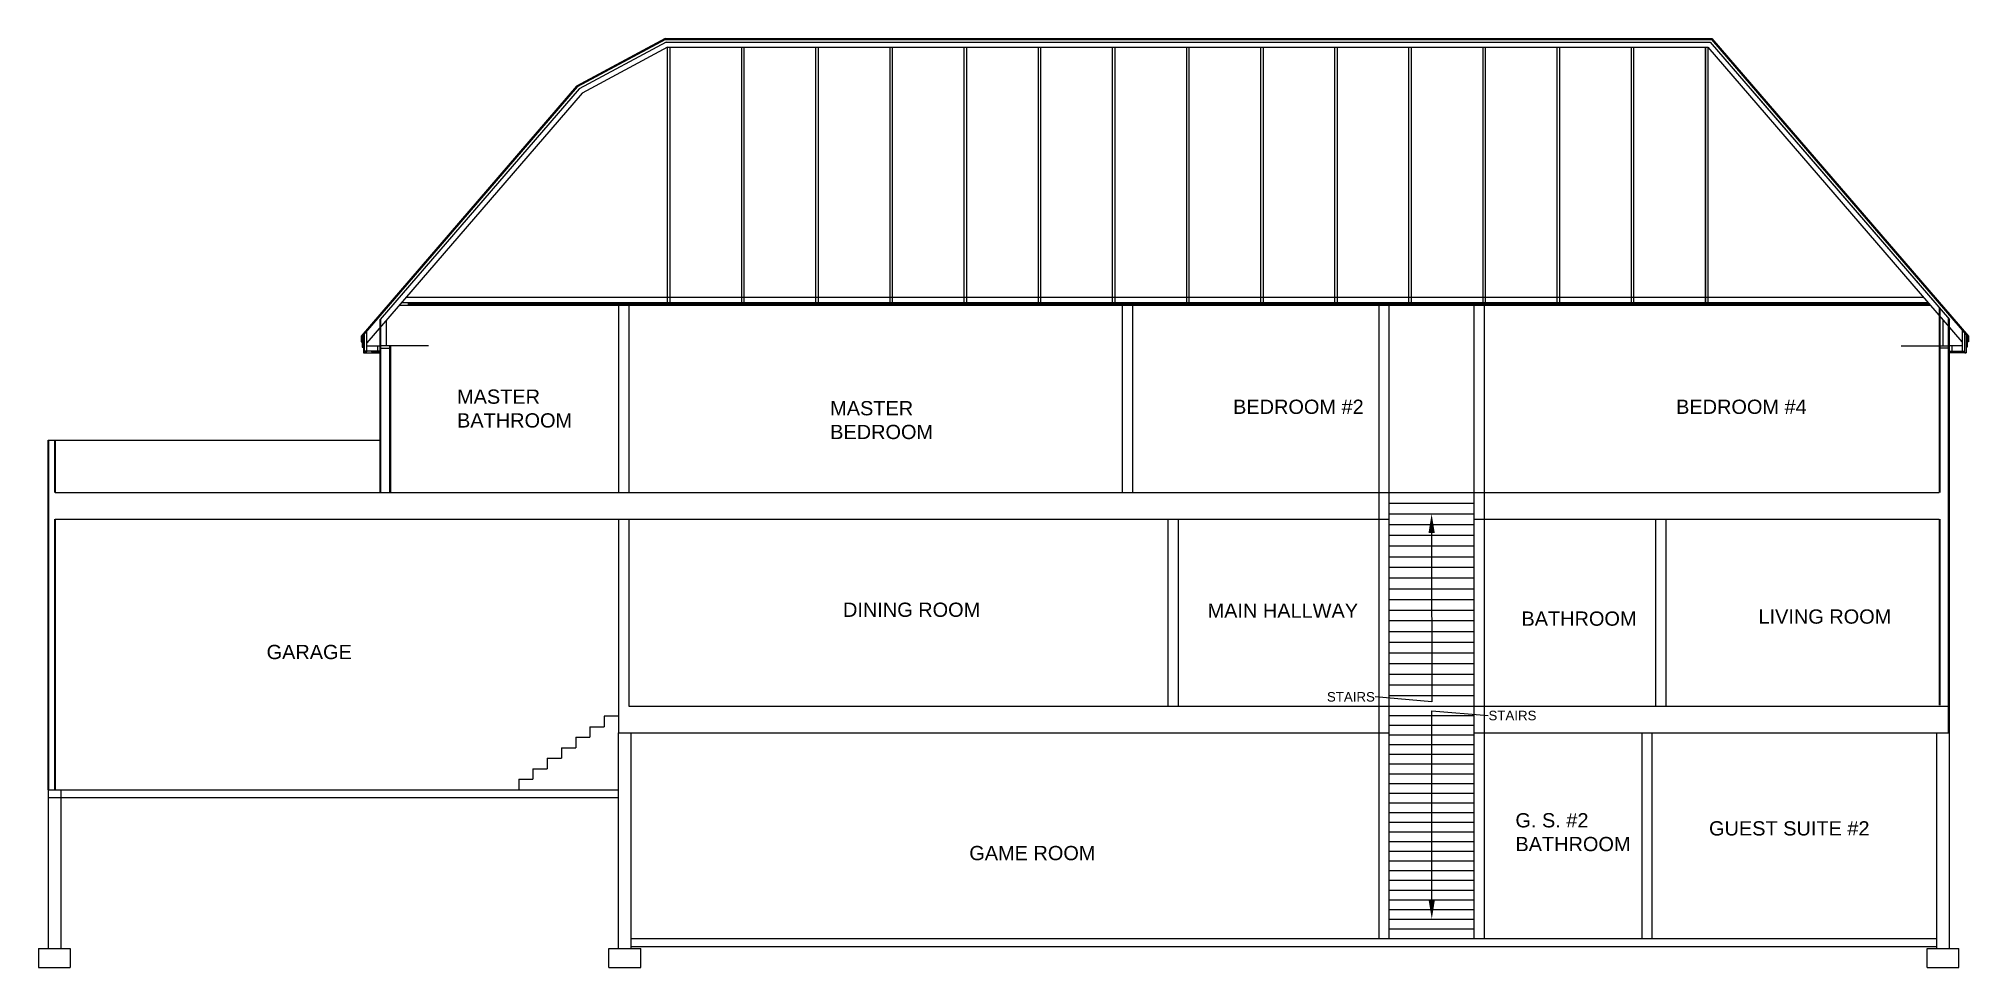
# Model space of a CAD drawing. Header units: inches. Extents: x -6 to 1212, y -112 to 474.
import ezdxf
from ezdxf import colors
from ezdxf.entities.mleader import LeaderData, LeaderLine
from ezdxf.math import Vec2, Vec3

# ---------------------------------------------------------------- set-up
doc = ezdxf.new("R2010")
doc.units = ezdxf.units.IN
doc.header["$MEASUREMENT"] = 0
doc.layers.add('foundation', color=1, linetype='Continuous')
doc.layers.add('g-delt-medm', color=3, linetype='Continuous')
doc.styles.get("Standard").update_dxf_attribs({"font": 'arial.ttf'})

# ---------------------------------------------------------------- blocks, each defined once
blk = doc.blocks.new('*U35')
at = {"layer": 'g-delt-medm'}
for p, q in [((-0.8, 81.5), (-0.8, -81.5)), ((0.8, 81.5), (0.8, -81.5))]:
    blk.add_line(p, q, dxfattribs=at)
blk = doc.blocks.new('*U36')
at = {"layer": 'g-delt-medm', "color": 0, "linetype": 'ByBlock', "lineweight": -2, "transparency": 16777216}
for p in [(0, 0), (46.8, 0), (93.6, 0), (140.4, 0), (187.2, 0), (234, 0), (280.8, 0), (327.6, 0), (374.4, 0), (421.2, 0), (467.9, 0), (514.7, 0), (561.5, 0), (608.3, 0), (655.1, 0)]:
    blk.add_blockref('*U35', p, dxfattribs=at)

msp = doc.modelspace()

# ---------------------------------------------------------------- linework, layer by layer
at = {"layer": 'foundation'}
for p, q in [((360, -100.3), (360, 36)), ((368, -100.3), (368, 36)), ((1192, -100.3), (1192, 36)), ((1200, -100.3), (1200, 36)), ((0, 0), (0, -100.3)), ((8, 0), (8, -100.3)), ((-6, -100.3), (14, -100.3)), ((-6, -100.3), (-6, -112.3)), ((14, -100.3), (14, -112.3)), ((354, -112.3), (354, -100.3)), ((354, -100.3), (374, -100.3)), ((374, -112.3), (374, -100.3)), ((1186, -112.3), (1186, -100.3)), ((1186, -100.3), (1206, -100.3)), ((1206, -112.3), (1206, -100.3)), ((-6, -112.3), (14, -112.3)), ((354, -112.3), (374, -112.3)), ((1186, -112.3), (1206, -112.3))]:
    msp.add_line(p, q, dxfattribs=at)
at = {"layer": 'g-delt-medm'}
for p, q in [((389.5, 474.5), (333.6, 444.5)), ((389.6, 474), (334, 444.1)), ((390.1, 472.2), (335.1, 442.7)), ((390.9, 469), (337.1, 440.1)), ((389.5, 474.5), (1050, 474.5)), ((389.6, 474), (1049.8, 474)), ((390.1, 472.2), (1049, 472.2)), ((390.9, 469), (1047.5, 469)), ((1046, 469), (1046, 306)), ((1047.5, 469), (1207.8, 282.9)), ((1047.5, 469), (1047.5, 306)), ((1049, 472.2), (1200, 297)), ((1049.8, 474), (1212, 285.7)), ((1050, 474.5), (1212, 286.5)), ((333.6, 444.5), (197.5, 286.5)), ((334, 444.1), (197.5, 285.7)), ((337.1, 440.1), (201.2, 282.4)), ((335.1, 442.7), (209.5, 297)), ((1074.4, 442.7), (1200, 297)), ((221.6, 306), (1187.9, 306)), ((1186.6, 307.5), (222.9, 307.5)), ((1183.6, 311), (225.9, 311)), ((227.1, 307), (1187.1, 307)), ((360, 306), (360, 187.8)), ((366.5, 306), (366.5, 187.8)), ((678, 306), (678, 187.8)), ((684.5, 306), (684.5, 187.8)), ((840, -94), (840, 306)), ((846.5, -94), (846.5, 306)), ((900, -94), (900, 306)), ((906.5, -94), (906.5, 306)), ((1193.5, 304.5), (1193.5, 187.8)), ((209.5, 187.8), (209.5, 297)), ((210, 187.8), (210, 297)), ((213.5, 280.5), (213.5, 296.6)), ((1194, 303.9), (1194, 187.8)), ((1196, 280.5), (1196, 296.6)), ((1199.5, 36), (1199.5, 297.6)), ((1200, 36), (1200, 297)), ((197.5, 286.5), (197.5, 283)), ((197.5, 286.5), (197.5, 283)), ((197.5, 283), (198.2, 283)), ((197.5, 283), (198.2, 283)), ((198.2, 286.6), (198.2, 279.5)), ((198.2, 283), (198.2, 279.5)), ((199, 287.5), (199, 276)), ((199.7, 276), (199.7, 288.3)), ((201.2, 277), (201.2, 290.1)), ((201.2, 280.5), (209.5, 280.5)), ((208, 280.5), (208, 277)), ((240, 280.5), (209.5, 280.5)), ((215.5, 280.5), (215.5, 187.8)), ((216, 280.5), (216, 187.8)), ((1169.5, 280.5), (1200, 280.5)), ((1208.2, 280.5), (1200, 280.5)), ((1201.5, 280.5), (1201.5, 277)), ((1208.2, 277), (1208.2, 290.1)), ((1209.8, 276), (1209.8, 288.3)), ((1210.5, 287.5), (1210.5, 276)), ((1211.2, 286.6), (1211.2, 279.5)), ((1212, 283), (1211.2, 283)), ((1211.2, 283), (1211.2, 279.5)), ((1212, 286.5), (1212, 283)), ((198.2, 279.5), (199, 279.5)), ((198.2, 279.5), (199, 279.5)), ((199, 279.5), (199, 276)), ((199, 276), (209.5, 276)), ((199.7, 276), (199, 276)), ((209.5, 277), (199.7, 277)), ((199.7, 276.6), (201.2, 276.6)), ((201.2, 276.6), (201.2, 277)), ((204.2, 277), (204.2, 276.6)), ((204.2, 276.6), (209.5, 276.6)), ((210, 279), (215.5, 279)), ((1199.5, 279), (1194, 279)), ((1200, 277), (1209.8, 277)), ((1205.2, 276.6), (1200, 276.6)), ((1210.5, 276), (1200, 276)), ((1205.2, 277), (1205.2, 276.6)), ((1208.2, 276.6), (1208.2, 277)), ((1209.8, 276.6), (1208.2, 276.6)), ((1209.8, 276), (1210.5, 276)), ((1211.2, 279.5), (1210.5, 279.5)), ((1210.5, 279.5), (1210.5, 276)), ((0, 0), (0, 220.8)), ((0, 220.8), (209.5, 220.8)), ((0.5, 0), (0.5, 220.8)), ((4, 220.8), (4, 187.8)), ((4.5, 220.8), (4.5, 187.8)), ((4.5, 187.8), (1193.5, 187.8)), ((4, 171), (4, 0)), ((4.5, 171), (846.5, 171)), ((4.5, 171), (4.5, 0)), ((360, 171), (360, 36)), ((366.5, 171), (366.5, 52.7)), ((707, 52.7), (707, 171)), ((713.5, 52.7), (713.5, 171)), ((846.5, 181), (900, 181)), ((846.5, 174.2), (900, 174.2)), ((900, 171), (1193.5, 171)), ((1014.5, 171), (1014.5, 52.7)), ((1021, 171), (1021, 52.7)), ((1193.5, 171), (1193.5, 53.4)), ((1194, 171), (1194, 53.4)), ((846.5, 167.5), (900, 167.5)), ((846.5, 160.8), (900, 160.8)), ((846.5, 154), (900, 154)), ((846.5, 147.2), (900, 147.2)), ((846.5, 140.5), (900, 140.5)), ((846.5, 133.8), (900, 133.8)), ((846.5, 127), (900, 127)), ((846.5, 120.2), (900, 120.2)), ((846.5, 113.5), (900, 113.5)), ((846.5, 106.8), (900, 106.8)), ((846.5, 100), (900, 100)), ((846.5, 93.3), (900, 93.3)), ((846.5, 86.5), (900, 86.5)), ((846.5, 79.8), (900, 79.8)), ((846.5, 73), (900, 73)), ((846.5, 66.3), (900, 66.3)), ((366.5, 52.7), (1200, 52.7)), ((846.5, 59.5), (900, 59.5)), ((342, 39.7), (351, 39.7)), ((342, 39.7), (342, 33.1)), ((360, 46.4), (351, 46.4)), ((351, 46.4), (351, 39.7)), ((846.5, 46.9), (900, 46.9)), ((846.5, 40.8), (900, 40.8)), ((324, 26.5), (333, 26.5)), ((324, 26.5), (324, 19.9)), ((333, 33.1), (342, 33.1)), ((333, 33.1), (333, 26.5)), ((360, 0), (360, 36)), ((360, 36), (846.5, 36)), ((846.5, 34.6), (900, 34.6)), ((846.5, 28.5), (900, 28.5)), ((900, 36), (1200, 36)), ((1005.8, 36), (1005.8, -94)), ((1012.2, 36), (1012.2, -94)), ((306, 13.2), (315, 13.2)), ((306, 13.2), (306, 6.6)), ((315, 19.9), (324, 19.9)), ((315, 19.9), (315, 13.2)), ((846.5, 22.4), (900, 22.4)), ((846.5, 16.3), (900, 16.3)), ((0, 0), (360, 0)), ((297, 6.6), (306, 6.6)), ((297, 6.6), (297, 0)), ((846.5, 10.1), (900, 10.1)), ((846.5, 4), (900, 4)), ((0, -5), (360, -5)), ((846.5, -2.1), (900, -2.1)), ((846.5, -8.2), (900, -8.2)), ((846.5, -14.4), (900, -14.4)), ((846.5, -20.5), (900, -20.5)), ((846.5, -26.6), (900, -26.6)), ((846.5, -32.7), (900, -32.7)), ((846.5, -38.9), (900, -38.9)), ((846.5, -45), (900, -45)), ((846.5, -51.1), (900, -51.1)), ((846.5, -57.2), (900, -57.2)), ((846.5, -63.4), (900, -63.4)), ((846.5, -69.5), (900, -69.5)), ((846.5, -75.6), (900, -75.6)), ((846.5, -81.7), (900, -81.7)), ((368, -94), (1192, -94)), ((846.5, -87.9), (900, -87.9)), ((368, -99), (1192, -99))]:
    msp.add_line(p, q, dxfattribs=at)
at = {"layer": 'g-delt-medm', "color": 2}
for p, q in [((1211.2, 283), (1211.2, 279.5)), ((1210.5, 279.5), (1210.5, 276))]:
    msp.add_line(p, q, dxfattribs=at)

# ---------------------------------------------------------------- block references
at = {"layer": 'g-delt-medm'}
msp.add_blockref('*U36', (391.6, 387.5), dxfattribs=at)

# ---------------------------------------------------------------- texts
at = {"layer": 'g-delt-medm', "char_height": 9, "attachment_point": 1}
for s, insert in [('MASTER BATHROOM', (258.1, 252.8)), ('MASTER BEDROOM', (493.6, 245.5)), ('BEDROOM #2', (747.9, 246.4)), ('BEDROOM #4', (1027.5, 246.4)), ('DINING ROOM', (501.7, 118.2)), ('MAIN HALLWAY', (731.8, 117.6)), ('BATHROOM', (929.9, 112.6)), ('LIVING ROOM', (1079.5, 113.9)), ('GARAGE', (137.9, 91.5)), ('G. S. #2 BATHROOM', (926.1, -14.8)), ('GUEST SUITE #2', (1048.3, -19.9)), ('GAME ROOM', (581.4, -35.5))]:
    msp.add_mtext_dynamic_manual_height_columns(s, width=102.875, gutter_width=1, heights=[0], dxfattribs=dict(at, insert=insert))

# ---------------------------------------------------------------- leaders
at = {"layer": 'g-delt-medm'}
ml = msp.add_multileader_mtext('Standard', dxfattribs=at)
ml.set_content('STAIRS', color=256)
ml.set_leader_properties(color=256, linetype='ByLayer', lineweight=-1)
ml.build(insert=Vec2(0, 0))
ml.multileader.update_dxf_attribs({"has_dogleg": 0, "dogleg_length": 0.36, "arrow_head_size": 12})
ctx = ml.context
ctx.base_point, ctx.char_height, ctx.arrow_head_size, ctx.landing_gap_size, ctx.plane_origin = Vec3(807.9, 58.6), 6, 12, 0.09, Vec3(958, 36.7)
ctx.text_align_type = 2
notes = []
notes.append((ctx, [(0, (1, 1, 0), (837.9, 58.6), (-1, 0), 0.36, [(0, [(873.2, 174.2), (873.3, 55.6)], 0, [])])]))
ctx.mtext.insert, ctx.mtext.alignment, ctx.mtext.flow_direction = Vec3(837.4, 61.7), 3, 5
ml = msp.add_multileader_mtext('Standard', dxfattribs=at)
ml.set_content('STAIRS', color=256)
ml.set_leader_properties(color=256, linetype='ByLayer', lineweight=-1)
ml.build(insert=Vec2(0, 0))
ml.multileader.update_dxf_attribs({"has_dogleg": 0, "dogleg_length": 0.36, "arrow_head_size": 12})
ctx = ml.context
ctx.base_point, ctx.char_height, ctx.arrow_head_size, ctx.landing_gap_size, ctx.plane_origin = Vec3(909, 46.9), 6, 12, 0.09, Vec3(788.5, 68.8)
notes.append((ctx, [(0, (1, 1, 0), (908.6, 46.9), (1, 0), 0.36, [(0, [(873.3, -81.7), (873.3, 49.9)], 0, [])])]))
ctx.mtext.insert, ctx.mtext.flow_direction = Vec3(909.1, 49.9), 5
for ctx, leaders in notes:
    for number, flags, end, landing, length, lines in leaders:
        leader = LeaderData()
        leader.index, (leader.has_last_leader_line, leader.has_dogleg_vector, leader.attachment_direction) = number, flags
        leader.last_leader_point, leader.dogleg_vector, leader.dogleg_length = Vec3(end), Vec3(landing), length
        for number, points, colour, breaks in lines:
            line = LeaderLine()
            line.index, line.vertices, line.color, line.breaks = number, Vec3.list(points), colors.encode_raw_color(colour), breaks
            leader.lines.append(line)
        ctx.leaders.append(leader)

doc.saveas('drawing.dxf')
